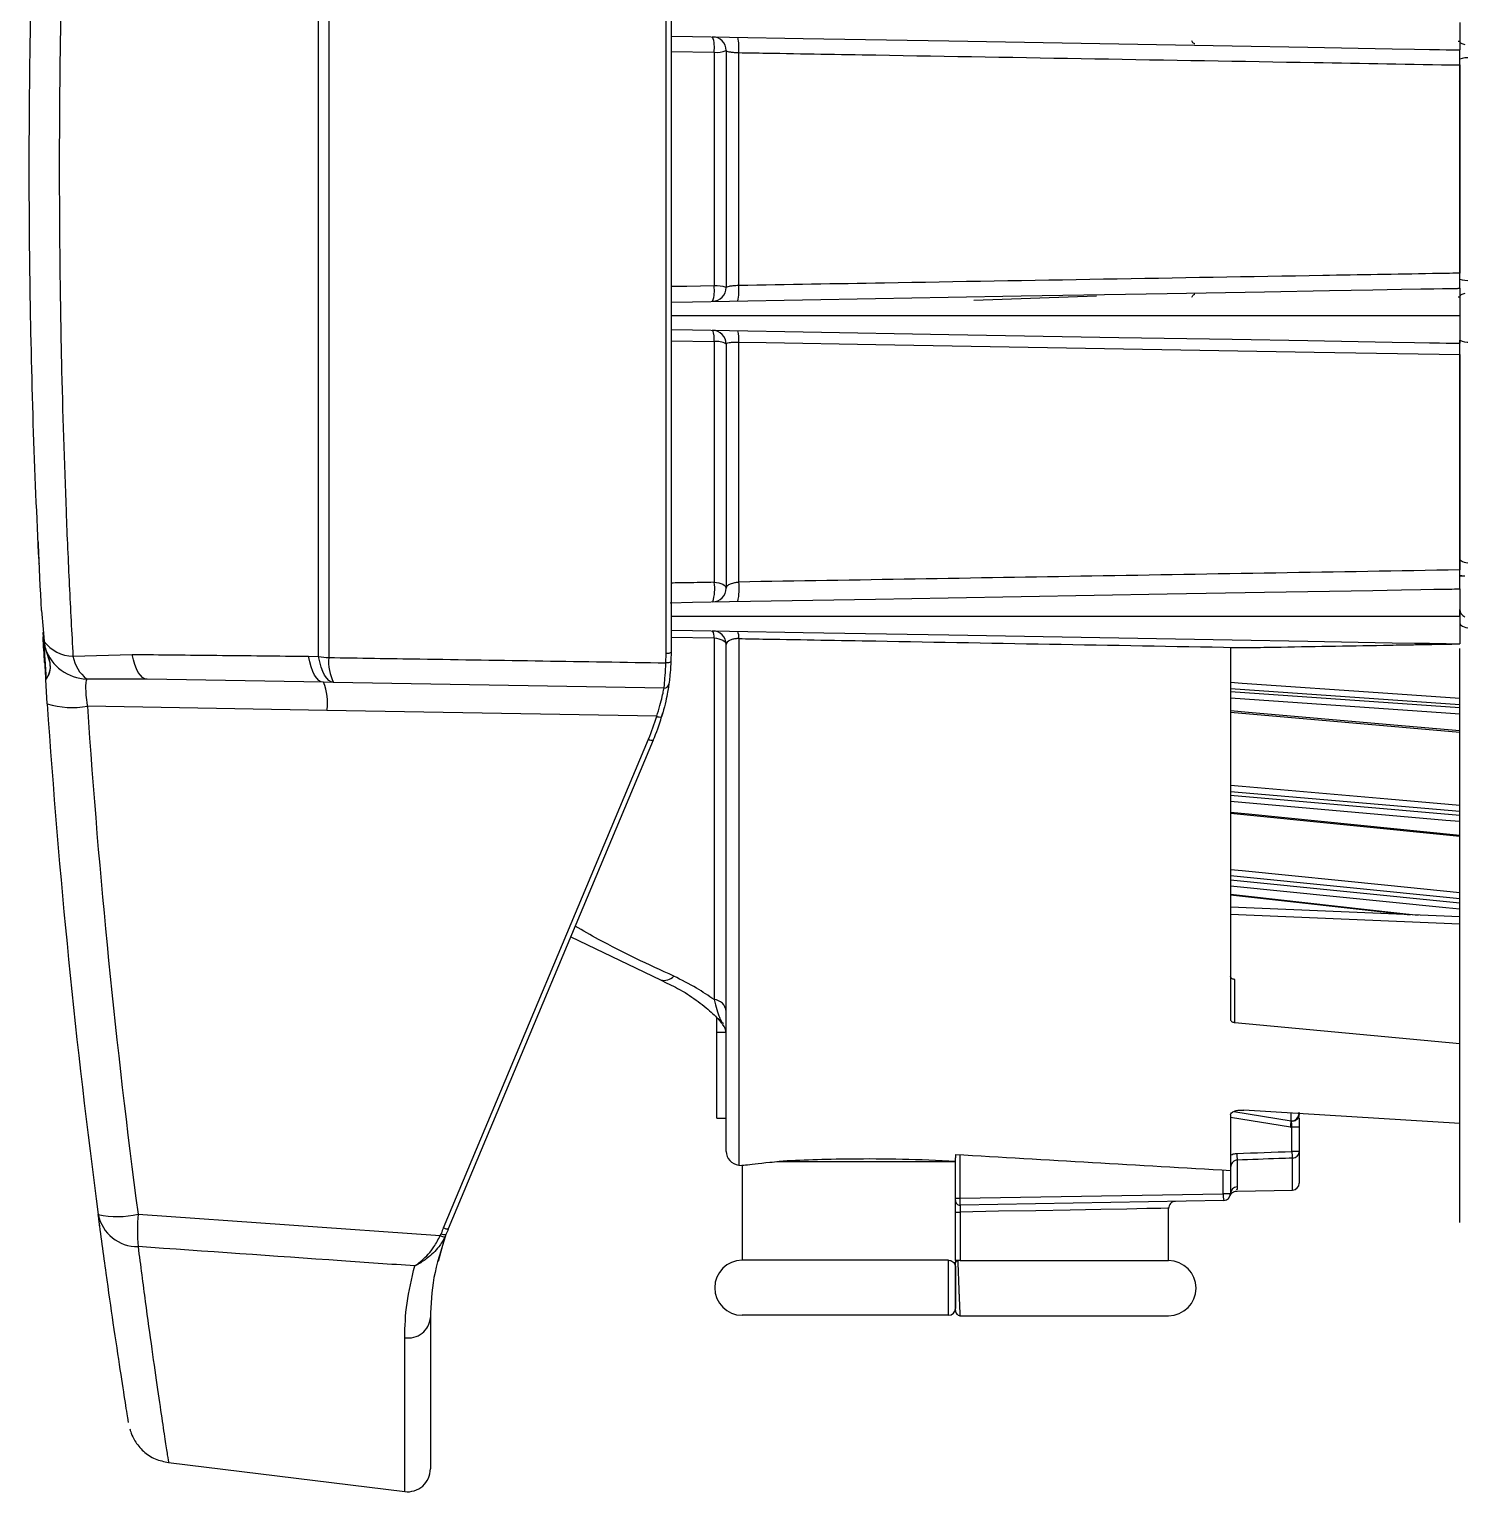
# Model space of a CAD drawing. Extents: x 7 to 113, y 1 to 87.
# Drawn here: x 6.95 to 10.07, y 33.933 to 37.123 of the extents above; entities that cross this region are included whole.
import ezdxf

# ---------------------------------------------------------------- set-up
doc = ezdxf.new("R2010")
doc.units = 0
doc.header["$MEASUREMENT"] = 0
doc.layers.add('OBJECT', color=7, linetype='CONTINUOUS')

msp = doc.modelspace()

# ---------------------------------------------------------------- linework, layer by layer
at = {"layer": 'OBJECT'}
for p, q in [((7.5813, 35.7553), (7.5813, 37.8821)), ((7.6036, 37.8846), (7.6036, 35.7528)), ((8.3389, 35.7614), (8.3389, 37.8761)), ((8.3501, 37.8717), (8.3501, 35.7657)), ((8.3501, 37.0747), (8.4438, 37.0731)), ((8.4438, 37.0731), (8.4438, 36.5634)), ((8.4701, 37.0767), (8.4701, 36.5598)), ((8.4975, 36.5642), (8.4975, 37.0722)), ((10.0701, 37.0968), (10.0664, 37.0968)), ((10.0701, 37.0453), (10.0701, 36.5911)), ((9.2775, 36.5412), (9.0101, 36.5319)), ((10.0664, 36.5396), (10.0701, 36.5396)), ((10.0701, 36.4879), (10.0701, 36.4801)), ((8.3501, 36.4436), (8.4438, 36.442)), ((8.4438, 36.442), (8.4438, 35.9169)), ((8.4701, 36.4367), (8.4701, 35.9042)), ((8.4975, 35.9175), (8.4975, 36.4409)), ((10.0701, 36.4135), (10.0701, 35.9439)), ((6.9715, 35.9578), (6.9715, 35.957)), ((10.0701, 35.9319), (10.0747, 35.9316)), ((10.0701, 35.9134), (10.0701, 35.9297)), ((10.0701, 35.8444), (10.0701, 35.8578)), ((6.9769, 35.8552), (6.9801, 35.8148)), ((6.9796, 35.8074), (6.9802, 35.7983)), ((6.9801, 35.8148), (6.9802, 35.8145)), ((6.9802, 35.8144), (6.9801, 35.8148)), ((6.9801, 35.8148), (6.9801, 35.8148)), ((6.9801, 35.7982), (6.9801, 35.7976)), ((6.9802, 35.8145), (6.9802, 35.8144)), ((6.9802, 35.8144), (6.9823, 35.7887)), ((6.9806, 35.8078), (6.9811, 35.7986)), ((6.9811, 35.7986), (6.9811, 35.798)), ((8.3501, 35.7972), (8.4438, 35.7955)), ((8.4438, 35.7955), (8.4438, 35.0066)), ((8.4975, 35.7942), (8.4975, 34.6458)), ((6.9823, 35.7887), (6.985, 35.7724)), ((8.3385, 35.7412), (8.3389, 35.7614)), ((8.3501, 35.7657), (8.3497, 35.7453)), ((8.4701, 34.6757), (8.4701, 35.7811)), ((9.5701, 35.7739), (9.6057, 35.7745)), ((9.5701, 35.7739), (9.5701, 34.963)), ((7.0455, 35.7558), (7.1746, 35.7596)), ((7.5593, 35.7555), (7.5813, 35.7553)), ((6.9858, 35.7052), (6.9859, 35.7048)), ((6.9893, 35.6519), (6.9859, 35.7049)), ((7.2074, 35.7057), (7.0754, 35.706)), ((7.5921, 35.699), (7.2074, 35.7057)), ((7.614, 35.6986), (7.5921, 35.699)), ((8.335, 35.686), (7.614, 35.6986)), ((10.0701, 35.6498), (9.5701, 35.6849)), ((9.5701, 35.6786), (10.0701, 35.6435)), ((7.5994, 35.6374), (7.0769, 35.6466)), ((8.3186, 35.6249), (7.5994, 35.6374)), ((9.5701, 35.634), (10.0701, 35.5902)), ((7.8536, 34.5092), (8.3007, 35.5749)), ((8.3112, 35.5723), (7.8641, 34.5065)), ((10.0701, 35.4169), (9.5701, 35.4602)), ((9.5701, 35.4527), (10.0701, 35.4093)), ((9.5701, 35.4135), (10.0701, 35.3629)), ((10.0701, 35.2265), (9.5701, 35.2767)), ((9.5701, 35.2682), (10.0701, 35.2179)), ((9.5701, 35.2355), (9.9619, 35.1916)), ((10.0701, 35.1871), (9.5701, 35.208)), ((9.5701, 35.193), (10.0701, 35.1721)), ((8.1312, 35.1433), (8.327, 35.0499)), ((9.5798, 34.9565), (9.5798, 35.0502)), ((8.4501, 34.9357), (8.4501, 34.9656)), ((8.4501, 34.9357), (8.4699, 34.9357)), ((8.4501, 34.7482), (8.4501, 34.9357)), ((8.4623, 34.9558), (8.4635, 34.9538)), ((9.5798, 34.9565), (10.0701, 34.9107)), ((10.0701, 34.7361), (10.0701, 34.9107)), ((8.4501, 34.7482), (8.4701, 34.7482)), ((9.5701, 34.7553), (9.5701, 34.6341)), ((9.701, 34.7287), (9.5701, 34.7496)), ((9.5771, 34.7625), (9.7026, 34.7425)), ((10.0701, 34.7361), (9.5992, 34.7657)), ((9.7026, 34.7425), (9.7026, 34.7592)), ((9.7201, 34.7563), (9.7201, 34.7557)), ((9.7201, 34.7284), (9.7041, 34.7284)), ((9.7041, 34.6754), (9.7041, 34.7284)), ((9.7201, 34.7284), (9.7201, 34.6754)), ((9.7201, 34.6754), (9.7041, 34.6754)), ((9.7201, 34.6754), (9.7201, 34.6063)), ((8.4975, 34.6458), (8.5051, 34.6451)), ((8.5051, 34.6451), (8.5051, 34.4382)), ((8.5857, 34.6538), (8.9701, 34.6538)), ((8.9701, 34.6691), (8.9701, 34.6618)), ((8.9701, 34.5734), (8.9701, 34.6618)), ((8.9795, 34.6685), (8.9795, 34.5734)), ((9.5849, 34.6567), (9.5849, 34.5983)), ((9.7054, 34.5913), (9.7054, 34.6609)), ((9.5541, 34.5834), (9.5541, 34.635)), ((9.5701, 34.6341), (9.5701, 34.5834)), ((8.9795, 34.5734), (9.5541, 34.5834)), ((9.5701, 34.5834), (9.5541, 34.5834)), ((9.5843, 34.5891), (9.7054, 34.5913)), ((8.9701, 34.5734), (8.9795, 34.5734)), ((8.9701, 34.5684), (8.9701, 34.5734)), ((8.9701, 34.4375), (8.9701, 34.5684)), ((9.5554, 34.5684), (8.9803, 34.5584)), ((9.4351, 34.4373), (9.4351, 34.5516)), ((7.1042, 34.5097), (7.1008, 34.5351)), ((7.1874, 34.5388), (7.8466, 34.4921)), ((8.9701, 34.5434), (8.9803, 34.5434)), ((8.9803, 34.5434), (8.9803, 34.4373)), ((7.8428, 34.4362), (7.8574, 34.4898)), ((7.8466, 34.4921), (7.8485, 34.4964)), ((7.859, 34.494), (7.8569, 34.489)), ((8.9551, 34.4382), (8.5051, 34.4382)), ((8.9751, 34.4373), (8.9701, 34.4373)), ((8.9701, 34.4373), (8.9701, 34.4323)), ((8.9751, 34.4373), (8.9752, 34.4352)), ((8.9803, 34.4373), (8.9752, 34.4373)), ((8.9803, 34.4373), (9.4351, 34.4373)), ((7.8251, 34.3131), (7.8251, 33.9832)), ((8.9551, 34.3182), (8.5051, 34.3182)), ((8.98, 34.3182), (8.9801, 34.3186)), ((8.98, 34.3173), (9.4351, 34.3173)), ((7.769, 33.9336), (7.769, 34.2692)), ((7.2537, 33.9969), (7.769, 33.9336))]:
    msp.add_line(p, q, dxfattribs=at)
at = {"layer": 'OBJECT', "flags": 128}
for points in [[(8.3501, 37.1082), (8.3969, 37.1074), (8.4771, 37.106), (8.638, 37.1032), (8.9557, 37.0977), (9.3264, 37.0912), (9.5738, 37.0869), (9.7388, 37.084), (9.8489, 37.0821), (9.9224, 37.0808), (9.9715, 37.0799), (10.0043, 37.0794), (10.0261, 37.079), (10.0407, 37.0787), (10.0505, 37.0786), (10.057, 37.0785), (10.0613, 37.0784), (10.0642, 37.0783), (10.0662, 37.0783), (10.0675, 37.0783), (10.0684, 37.0783), (10.0689, 37.0782), (10.0693, 37.0782), (10.0696, 37.0782), (10.0698, 37.0782), (10.0699, 37.0782), (10.07, 37.0782), (10.07, 37.0782), (10.0701, 37.0782), (10.0701, 37.0782), (10.0701, 37.0782), (10.0701, 37.0782), (10.0701, 37.0782), (10.0701, 37.0782)], [(10.0701, 37.0963), (10.0703, 37.0954), (10.0709, 37.0944), (10.0718, 37.0935), (10.073, 37.0927), (10.0746, 37.0918), (10.0765, 37.0911), (10.0787, 37.0904), (10.0811, 37.0898)], [(8.4438, 36.5634), (8.3843, 36.5624), (8.3501, 36.5618)], [(8.3501, 36.5282), (8.3967, 36.529), (8.4773, 36.5304), (8.7955, 36.536), (8.9546, 36.5388), (9.1137, 36.5415), (9.4319, 36.5471), (9.6442, 36.5508), (9.7858, 36.5533), (9.8803, 36.5549), (9.9434, 36.556), (9.9855, 36.5567), (10.0136, 36.5572), (10.0323, 36.5576), (10.0449, 36.5578), (10.0532, 36.5579), (10.0588, 36.558), (10.0626, 36.5581), (10.0651, 36.5581), (10.0667, 36.5582), (10.0679, 36.5582), (10.0686, 36.5582), (10.0691, 36.5582), (10.0694, 36.5582), (10.0697, 36.5582), (10.0698, 36.5582), (10.0699, 36.5582), (10.07, 36.5582), (10.07, 36.5582), (10.0701, 36.5582), (10.0701, 36.5582), (10.0701, 36.5582), (10.0701, 36.5582), (10.0701, 36.5582), (10.0701, 36.5582)], [(10.0811, 36.5466), (10.0787, 36.546), (10.0765, 36.5453), (10.0746, 36.5446), (10.073, 36.5438), (10.0718, 36.5429), (10.0709, 36.542), (10.0703, 36.5411), (10.0701, 36.5401)], [(8.3501, 36.4682), (8.3969, 36.4674), (8.4771, 36.466), (8.638, 36.4632), (8.9557, 36.4577), (9.3264, 36.4512), (9.5738, 36.4469), (9.7388, 36.444), (9.8489, 36.4421), (9.9224, 36.4408), (9.9715, 36.4399), (10.0043, 36.4394), (10.0261, 36.439), (10.0407, 36.4387), (10.0505, 36.4386), (10.057, 36.4385), (10.0613, 36.4384), (10.0642, 36.4383), (10.0662, 36.4383), (10.0675, 36.4383), (10.0684, 36.4383), (10.0689, 36.4382), (10.0693, 36.4382), (10.0696, 36.4382), (10.0698, 36.4382), (10.0699, 36.4382), (10.07, 36.4382), (10.07, 36.4382), (10.0701, 36.4382), (10.0701, 36.4382), (10.0701, 36.4382), (10.0701, 36.4382), (10.0701, 36.4382), (10.0701, 36.4382)], [(8.4975, 36.4409), (8.5573, 36.4399), (8.7964, 36.4357), (9.7527, 36.419), (10.0701, 36.4135)], [(10.0701, 35.9685), (10.0705, 35.9668), (10.0717, 35.9652), (10.0737, 35.9637), (10.0764, 35.9624), (10.0797, 35.9612), (10.0835, 35.9603), (10.0877, 35.9597), (10.0921, 35.9593)], [(8.3478, 35.8725), (8.3967, 35.8734), (8.4773, 35.8748), (8.7955, 35.8804), (8.9546, 35.8831), (9.1137, 35.8859), (9.4319, 35.8915), (9.6442, 35.8952), (9.7858, 35.8976), (9.8803, 35.8993), (9.9434, 35.9004), (9.9855, 35.9011), (10.0136, 35.9016), (10.0323, 35.9019), (10.0449, 35.9022), (10.0532, 35.9023), (10.0588, 35.9024), (10.0626, 35.9025), (10.0651, 35.9025), (10.0667, 35.9025), (10.0679, 35.9026), (10.0686, 35.9026), (10.0691, 35.9026), (10.0694, 35.9026), (10.0697, 35.9026), (10.0698, 35.9026), (10.0699, 35.9026), (10.07, 35.9026), (10.07, 35.9026), (10.0701, 35.9026), (10.0701, 35.9026), (10.0701, 35.9026), (10.0701, 35.9026), (10.0701, 35.9026), (10.0701, 35.9026)], [(8.4438, 35.9169), (8.4491, 35.9164), (8.4541, 35.9155), (8.4586, 35.9142), (8.4626, 35.9126), (8.4658, 35.9108), (8.4682, 35.9087), (8.4696, 35.9065), (8.4701, 35.9042)], [(10.0701, 35.8282), (10.0705, 35.8262), (10.0717, 35.8243), (10.0737, 35.8226), (10.0764, 35.821), (10.0797, 35.8197), (10.0835, 35.8186), (10.0877, 35.8179), (10.0921, 35.8175)], [(8.3501, 35.8126), (8.3969, 35.8118), (8.4771, 35.8104), (8.638, 35.8076), (8.9557, 35.8021), (9.3264, 35.7956), (9.5738, 35.7913), (9.7388, 35.7884), (9.8489, 35.7865), (9.9224, 35.7852), (9.9715, 35.7843), (10.0043, 35.7838), (10.0261, 35.7834), (10.0407, 35.7831), (10.0505, 35.7829), (10.057, 35.7828), (10.0613, 35.7828), (10.0642, 35.7827), (10.0662, 35.7827), (10.0675, 35.7827), (10.0684, 35.7826), (10.0689, 35.7826), (10.0693, 35.7826), (10.0696, 35.7826), (10.0698, 35.7826), (10.0699, 35.7826), (10.07, 35.7826), (10.07, 35.7826), (10.0701, 35.7826), (10.0701, 35.7826), (10.0701, 35.7826), (10.0701, 35.7826), (10.0701, 35.7826), (10.0701, 35.7826)], [(8.4438, 35.7955), (8.4491, 35.7949), (8.4541, 35.7939), (8.4586, 35.7925), (8.4626, 35.7907), (8.4658, 35.7886), (8.4682, 35.7862), (8.4696, 35.7837), (8.4701, 35.7811)], [(8.3501, 35.7657), (8.3499, 35.7648), (8.3492, 35.7639), (8.3482, 35.7631), (8.3467, 35.7624), (8.345, 35.7619), (8.3431, 35.7615), (8.341, 35.7613), (8.3389, 35.7614)], [(7.2074, 35.7057), (7.2022, 35.7067), (7.1972, 35.7095), (7.1924, 35.7141), (7.1879, 35.7204), (7.1838, 35.7282), (7.1802, 35.7375), (7.1771, 35.748), (7.1746, 35.7596)], [(7.5921, 35.699), (7.5869, 35.7), (7.5818, 35.703), (7.577, 35.7078), (7.5725, 35.7144), (7.5684, 35.7227), (7.5648, 35.7324), (7.5618, 35.7434), (7.5593, 35.7555)], [(7.614, 35.6986), (7.6088, 35.6996), (7.6038, 35.7026), (7.5989, 35.7075), (7.5944, 35.7141), (7.5903, 35.7224), (7.5867, 35.7321), (7.5837, 35.7432), (7.5813, 35.7553)], [(8.3497, 35.7453), (8.3494, 35.7443), (8.3488, 35.7435), (8.3477, 35.7427), (8.3463, 35.742), (8.3446, 35.7416), (8.3426, 35.7413), (8.3406, 35.7411), (8.3385, 35.7412)], [(9.5701, 35.699), (9.5954, 35.6972), (9.913, 35.6749), (10.0701, 35.6639)], [(10.0701, 35.6294), (10.04, 35.6315), (9.5701, 35.6645)], [(9.5701, 35.6374), (9.6091, 35.634), (9.9267, 35.6062), (10.0701, 35.5937)], [(9.5701, 35.4743), (9.5954, 35.4721), (9.913, 35.4446), (10.0701, 35.431)], [(10.0701, 35.3951), (10.04, 35.3977), (9.5701, 35.4385)], [(9.5701, 35.4158), (9.6091, 35.4118), (9.9267, 35.3797), (10.0701, 35.3651)], [(9.5701, 35.2905), (9.5954, 35.288), (9.913, 35.2561), (10.0701, 35.2403)], [(10.0701, 35.2041), (10.04, 35.2071), (9.5701, 35.2544)], [(9.5701, 35.2367), (9.6091, 35.2324), (9.9267, 35.1968), (9.9797, 35.1909)], [(9.4351, 34.5516), (9.4332, 34.5515), (9.4179, 34.5512), (9.3877, 34.5507), (9.3437, 34.5499), (9.2874, 34.5489), (9.2205, 34.5477), (9.1454, 34.5463), (9.0644, 34.5449), (8.9803, 34.5434)]]:
    msp.add_lwpolyline(points, dxfattribs=at)
at = {"layer": 'OBJECT'}
for centre, radius, start, end in [((8.4401, 37.0767), 0.03, 0, 89), ((8.3717, 37.0833), 0.0728, 351.9321, 18.724), ((8.3993, 37.0829), 0.0988, 353.7983, 13.3467), ((8.4497, 37.128), 0.0552, 263.8364, 291.7091), ((10.0871, 37.0086), 0.0524, 84.5631, 108.899), ((8.3717, 36.5532), 0.0728, 341.2755, 8.0684), ((8.4401, 36.5598), 0.03, 271, 0), ((8.4497, 36.5085), 0.0552, 68.2909, 96.1636), ((8.3993, 36.5535), 0.0988, 346.6533, 6.2017), ((10.0871, 36.6279), 0.0524, 251.101, 275.4369), ((8.4401, 36.4367), 0.03, 0, 89), ((8.3936, 36.4482), 0.0506, 352.992, 21.4727), ((8.428, 36.4475), 0.0698, 354.5486, 15.0879), ((8.4495, 36.4025), 0.0399, 58.9074, 98.3047), ((10.0872, 36.4763), 0.0358, 241.4063, 277.7849), ((10.0793, 35.8852), 0.0454, 87.7552, 101.6915), ((8.3598, 35.9016), 0.0854, 341.2812, 10.3294), ((8.4401, 35.9042), 0.03, 271, 0), ((8.3841, 35.9019), 0.1145, 346.4969, 7.8551), ((10.089, 35.8588), 0.0189, 182.9339, 245.3066), ((6.9804, 35.8067), 0.00106, 80.6446, 140.8065), ((6.9809, 35.7977), 0.000986, 80.1438, 147.3055), ((6.981, 35.7971), 0.000966, 80.4742, 148.1863), ((8.4401, 35.7811), 0.03, 0, 89), ((8.4179, 35.7984), 0.026, 353.6362, 29.1248), ((8.4612, 35.7975), 0.0365, 354.7931, 20.183), ((7.0463, 35.8347), 0.0789, 215.6837, 269.3631), ((7.0787, 35.8051), 0.0992, 199.274, 268.1433), ((7.1263, 35.7705), 0.0822, 190.3245, 231.7463), ((7.6148, 35.9548), 0.2023, 260.4539, 266.8231), ((7.6958, 35.7424), 0.0928, 173.5804, 208.2127), ((7.4718, 35.6535), 0.1287, 352.8454, 20.7052), ((8.3351, 35.696), 0.01, 269, 351.8176), ((7.0446, 35.8361), 0.1923, 253.2933, 279.6742), ((24.3271, 36.8187), 17.377, 183.85006, 187.54267), ((24.3149, 36.8066), 17.277, 183.85006, 187.54267), ((7.8489, 35.7645), 0.49, 337.24, 343.4428), ((7.8501, 35.7657), 0.5, 337.24, 343.4428), ((8.3268, 35.6427), 0.0197, 245.2247, 277.5093), ((7.8501, 35.7657), 0.5, 343.4428, 344.4858), ((8.3103, 35.5907), 0.0185, 238.7485, 272.6705), ((8.3351, 35.0768), 0.0282, 253.4341, 317.5493), ((8.4427, 34.9791), 0.0275, 4.0146, 87.7104), ((8.4401, 34.9323), 0.03, 0.0334, 43.1647), ((9.5849, 34.749), 0.1179, 350.1017, 356.702), ((9.7055, 34.7565), 0.0146, 258.3805, 356.6691), ((8.5001, 34.6757), 0.03, 180, 265), ((9.7975, 34.6762), 0.0934, 180.4685, 189.4196), ((9.7054, 34.6757), 0.0148, 270.0622, 359.0831), ((9.6762, 34.6719), 0.0926, 180.421, 189.4568), ((9.6116, 34.5806), 0.0576, 177.2728, 192.2972), ((9.5551, 34.5834), 0.015, 271, 0), ((9.5851, 34.5834), 0.015, 90.8748, 179.8842), ((9.7051, 34.6063), 0.015, 271, 0), ((8.9801, 34.5684), 0.01, 180, 271), ((9.4501, 34.5516), 0.015, 91, 181.2172), ((7.1416, 34.7378), 0.2043, 258.3897, 282.9687), ((7.1865, 34.5558), 0.0879, 191.866, 270.6215), ((7.689, 34.5034), 0.5028, 175.961, 184.039), ((7.8572, 34.5091), 0.02, 238.1497, 269.1113), ((8.3239, 34.3119), 0.51, 157.24, 158.7898), ((7.8577, 34.5127), 0.0187, 240.3544, 273.9089), ((7.8632, 34.525), 0.0185, 238.7548, 272.6702), ((8.3251, 34.3131), 0.5, 157.24, 158.7898), ((8.5051, 34.3782), 0.06, 90, 270), ((9.4351, 34.3773), 0.06, 270, 90), ((8.9551, 34.3332), 0.015, 270, 0), ((7.7771, 34.3167), 0.0481, 260.3356, 355.7019), ((7.7751, 33.9832), 0.05, 263, 0)]:
    msp.add_arc(centre, radius, start, end, dxfattribs=at)
for centre, major_axis, ratio, start_param, end_param in [((9.7051, 34.7605), (0.002, 0.0181), 0.822743, 3.101906, 4.843744), ((9.7051, 34.7279), (-0.0024, 0.0156), 0.059382, 0.342718, 0.397933), ((9.7061, 34.7605), (0.0053, 0.0318), 0.929595, 3.148761, 3.253481), ((-8.3214, 36.7782), (37.4371, 0), 0.064085, 5.211071, 5.21474), ((26.2814, 36.8182), (30.3646, 0), 0.08615, 4.105744, 4.129601), ((8.9801, 34.5734), (-0.0002, 0.015), 0.044174, 1.569897, 3.14185)]:
    msp.add_ellipse(centre, major_axis=major_axis, ratio=ratio, start_param=start_param, end_param=end_param, dxfattribs=at)
for points, knots in [([(7.0455, 37.8816), (7.0424, 37.8235), (7.0361, 37.7072), (7.0283, 37.5209), (7.0221, 37.327), (7.0179, 37.1341), (7.0157, 36.9467), (7.0154, 36.7647), (7.0168, 36.5812), (7.0209, 36.3471), (7.0279, 36.1219), (7.0372, 35.9096), (7.0427, 35.8071), (7.0455, 35.7558)], [0, 0, 0, 0, 0.088765, 0.177531, 0.269416, 0.361302, 0.442441, 0.523579, 0.607061, 0.690543, 0.843256, 0.921628, 1, 1, 1, 1]), ([(6.9769, 35.8552), (6.972, 35.9512), (6.9621, 36.1455), (6.9543, 36.4112), (6.9508, 36.6336), (6.9498, 36.8096), (6.9506, 36.9873), (6.954, 37.2126), (6.9617, 37.4841), (6.9718, 37.682), (6.9769, 37.7822)], [0, 0, 0, 0, 0.158308, 0.320393, 0.4075, 0.494607, 0.584228, 0.67385, 0.834938, 1, 1, 1, 1]), ([(10.0701, 37.1382), (10.0701, 37.132), (10.0701, 37.119), (10.0701, 37.1013), (10.0701, 37.0873), (10.0701, 37.0794), (10.0701, 37.0786), (10.0701, 37.0782)], [0, 0, 0, 0, 0.19834, 0.412973, 0.627088, 0.843128, 1, 1, 1, 1]), ([(8.4701, 37.0767), (8.4702, 37.0765), (8.4704, 37.0759), (8.4729, 37.0749), (8.479, 37.0737), (8.4875, 37.0728), (8.4942, 37.0724), (8.4975, 37.0722)], [0, 0, 0, 0, 0.09404, 0.324108, 0.551556, 0.776443, 1, 1, 1, 1]), ([(8.4975, 37.0722), (8.5174, 37.0719), (8.617, 37.0702), (9.0353, 37.063), (9.5395, 37.0544), (9.9642, 37.0471), (10.0701, 37.0453)], [0, 0, 0, 0, 0.0379946, 0.1899723, 0.7978833, 1, 1, 1, 1]), ([(9.4923, 37.0912), (9.4921, 37.0913), (9.4911, 37.0916), (9.4891, 37.0928), (9.487, 37.095), (9.4861, 37.0969), (9.4856, 37.0978)], [0, 0, 0, 0, 0.0449787, 0.3140128, 0.6583584, 1, 1, 1, 1]), ([(10.0701, 37.0582), (10.0701, 37.0647), (10.0701, 37.0717), (10.0701, 37.0784), (10.0701, 37.0789)], [0, 0, 0, 0, 0.92861, 1, 1, 1, 1]), ([(10.0701, 37.0453), (10.0701, 37.0487), (10.0701, 37.0555), (10.0701, 37.0649), (10.0701, 37.0723), (10.0701, 37.0773), (10.0701, 37.0779), (10.0701, 37.0782)], [0, 0, 0, 0, 0.201236, 0.402475, 0.603773, 0.805627, 1, 1, 1, 1]), ([(10.0701, 36.5911), (10.0502, 36.5908), (9.9506, 36.5891), (9.5324, 36.5819), (9.0281, 36.5733), (8.6035, 36.566), (8.4975, 36.5642)], [0, 0, 0, 0, 0.037994, 0.189972, 0.797883, 1, 1, 1, 1]), ([(10.0701, 36.5582), (10.0701, 36.5586), (10.0701, 36.5592), (10.0701, 36.5644), (10.0701, 36.5721), (10.0701, 36.5814), (10.0701, 36.588), (10.0701, 36.5911)], [0, 0, 0, 0, 0.203183, 0.406387, 0.609063, 0.81092, 1, 1, 1, 1]), ([(8.4975, 36.5642), (8.4963, 36.5642), (8.4917, 36.5639), (8.484, 36.5633), (8.4763, 36.5623), (8.4711, 36.561), (8.4705, 36.5602), (8.4701, 36.5598)], [0, 0, 0, 0, 0.08357, 0.309288, 0.537977, 0.768632, 1, 1, 1, 1]), ([(10.0701, 36.558), (10.0701, 36.5583), (10.0701, 36.5649), (10.0701, 36.5717), (10.0701, 36.5783)], [0, 0, 0, 0, 0.044383, 1, 1, 1, 1]), ([(10.0701, 36.5582), (10.0701, 36.5577), (10.0701, 36.5565), (10.0701, 36.5469), (10.0701, 36.532), (10.0701, 36.5148), (10.0701, 36.5031), (10.0701, 36.4982)], [0, 0, 0, 0, 0.198339, 0.412971, 0.627086, 0.843128, 1, 1, 1, 1]), ([(9.4856, 36.5386), (9.4861, 36.5396), (9.487, 36.5414), (9.4891, 36.5436), (9.4911, 36.5448), (9.4921, 36.5452), (9.4923, 36.5452)], [0, 0, 0, 0, 0.3416416, 0.6859872, 0.9550213, 1, 1, 1, 1]), ([(10.0701, 36.4982), (9.6602, 36.4982), (9.2093, 36.4982), (8.7173, 36.4982), (8.5944, 36.4982), (8.4718, 36.4982), (8.3905, 36.4982), (8.3501, 36.4982)], [0, 0, 0, 0, 0.71491, 0.786401, 0.857892, 0.929384, 1, 1, 1, 1]), ([(10.0701, 36.4982), (10.0701, 36.492), (10.0701, 36.479), (10.0701, 36.4613), (10.0701, 36.4473), (10.0701, 36.4394), (10.0701, 36.4386), (10.0701, 36.4382)], [0, 0, 0, 0, 0.19834, 0.412971, 0.627088, 0.843128, 1, 1, 1, 1]), ([(8.4701, 36.4367), (8.4702, 36.4369), (8.4704, 36.4378), (8.4731, 36.4391), (8.4792, 36.4402), (8.4876, 36.4409), (8.4942, 36.4409), (8.4975, 36.4409)], [0, 0, 0, 0, 0.104476, 0.335958, 0.561001, 0.781442, 1, 1, 1, 1]), ([(10.0701, 35.9685), (10.0701, 36.0461), (10.0701, 36.2014), (10.0701, 36.3638), (10.0701, 36.4449)], [0, 0, 0, 0, 0.5, 1, 1, 1, 1]), ([(10.0701, 36.4135), (10.0701, 36.4168), (10.0701, 36.4233), (10.0701, 36.4312), (10.0701, 36.4366), (10.0701, 36.4382), (10.0701, 36.4382), (10.0701, 36.4382)], [0, 0, 0, 0, 0.240896, 0.481778, 0.723048, 0.965178, 1, 1, 1, 1]), ([(6.9691, 36.0067), (6.9691, 36.0063), (6.9692, 36.0054), (6.9697, 35.9938), (6.9705, 35.9777), (6.9712, 35.964), (6.9713, 35.9616)], [0, 0, 0, 0, 0.190992, 0.554869, 0.919742, 1, 1, 1, 1]), ([(10.0701, 35.9297), (10.0701, 35.9367), (10.0701, 35.9499), (10.0701, 35.9625), (10.0701, 35.9685)], [0, 0, 0, 0, 0.526875, 1, 1, 1, 1]), ([(10.0701, 35.9439), (9.8025, 35.9394), (9.2783, 35.9306), (8.7541, 35.9218), (8.4975, 35.9175)], [0, 0, 0, 0, 0.510403, 1, 1, 1, 1]), ([(10.0701, 35.9026), (10.0701, 35.9029), (10.0701, 35.9036), (10.0701, 35.9088), (10.0701, 35.9165), (10.0701, 35.926), (10.0701, 35.9356), (10.0701, 35.9413), (10.0701, 35.9439)], [0, 0, 0, 0, 0.173467, 0.346959, 0.519882, 0.69192, 0.863321, 1, 1, 1, 1]), ([(8.4438, 35.9169), (8.424, 35.9165), (8.3928, 35.916), (8.3615, 35.9155), (8.3501, 35.9153)], [0, 0, 0, 0, 0.634031, 1, 1, 1, 1]), ([(8.4701, 35.9042), (8.4705, 35.9057), (8.4712, 35.9088), (8.4771, 35.9129), (8.4853, 35.9158), (8.4925, 35.917), (8.4962, 35.9174), (8.4972, 35.9175), (8.4975, 35.9175)], [0, 0, 0, 0, 0.279063, 0.547774, 0.784504, 0.941811, 0.984374, 1, 1, 1, 1]), ([(10.0701, 35.9026), (10.0701, 35.902), (10.0701, 35.9009), (10.0701, 35.8912), (10.0701, 35.8764), (10.0701, 35.8592), (10.0701, 35.8475), (10.0701, 35.8426)], [0, 0, 0, 0, 0.19834, 0.412974, 0.627091, 0.843128, 1, 1, 1, 1]), ([(10.0701, 35.8426), (9.6602, 35.8426), (9.2093, 35.8426), (8.7173, 35.8426), (8.5944, 35.8426), (8.4718, 35.8426), (8.3905, 35.8426), (8.3501, 35.8426)], [0, 0, 0, 0, 0.71491, 0.786401, 0.857892, 0.929384, 1, 1, 1, 1]), ([(10.0701, 35.8426), (10.0701, 35.8364), (10.0701, 35.8234), (10.0701, 35.8057), (10.0701, 35.7917), (10.0701, 35.7838), (10.0701, 35.783), (10.0701, 35.7826)], [0, 0, 0, 0, 0.198339, 0.412975, 0.62709, 0.843128, 1, 1, 1, 1]), ([(6.9835, 35.742), (6.983, 35.7506), (6.982, 35.7664), (6.9807, 35.7879), (6.9801, 35.7976)], [0, 0, 0, 0, 0.548287, 1, 1, 1, 1]), ([(6.9811, 35.798), (6.982, 35.7831), (6.9838, 35.7532), (6.9858, 35.722), (6.9868, 35.7071), (6.9868, 35.7066), (6.9868, 35.7064)], [0, 0, 0, 0, 0.287262, 0.574539, 0.861449, 1, 1, 1, 1]), ([(8.4975, 35.7942), (8.4948, 35.7941), (8.4917, 35.794), (8.486, 35.7931), (8.4801, 35.7916), (8.4741, 35.7885), (8.4707, 35.7848), (8.4703, 35.7822), (8.4701, 35.7811)], [0, 0, 0, 0, 0.146052, 0.170602, 0.352523, 0.560067, 0.807091, 1, 1, 1, 1]), ([(8.4975, 35.7942), (8.5174, 35.7938), (8.617, 35.7921), (8.9864, 35.7855), (9.3359, 35.7793), (9.6057, 35.7745)], [0, 0, 0, 0, 0.053919, 0.269596, 1, 1, 1, 1]), ([(6.985, 35.7724), (6.9896, 35.7594), (6.9978, 35.7365), (6.9933, 35.714), (6.9862, 35.7062), (6.9859, 35.7051), (6.9859, 35.7049)], [0, 0, 0, 0, 0.353798, 0.623722, 0.94006, 1, 1, 1, 1]), ([(6.9868, 35.706), (6.9889, 35.7084), (6.9927, 35.7128), (6.9989, 35.7362), (6.9906, 35.7576), (6.9868, 35.7704), (6.986, 35.7732)], [0, 0, 0, 0, 0.352537, 0.661543, 0.924398, 1, 1, 1, 1]), ([(9.6057, 35.7745), (9.6256, 35.7748), (9.725, 35.7766), (9.843, 35.7786), (9.9534, 35.7806), (9.9928, 35.7813), (10.0191, 35.7817), (10.0366, 35.782), (10.0482, 35.7822), (10.0559, 35.7824), (10.061, 35.7824), (10.0644, 35.7825), (10.0666, 35.7825), (10.0682, 35.7826), (10.0692, 35.7826), (10.0698, 35.7826), (10.0701, 35.7826), (10.0701, 35.7826), (10.0701, 35.7826)], [0, 0, 0, 0, 0.1274332, 0.6371911, 0.7574806, 0.8378339, 0.8915112, 0.9273783, 0.9513571, 0.9674037, 0.9781617, 0.9853945, 0.9902789, 0.9936045, 0.9968654, 0.998214, 0.9993233, 1, 1, 1, 1]), ([(10.0701, 34.5203), (10.0701, 34.5222), (10.0701, 34.5258), (10.0701, 34.5556), (10.0701, 34.6124), (10.0701, 34.7118), (10.0701, 34.8679), (10.0701, 35.0642), (10.0701, 35.2948), (10.0701, 35.5316), (10.0701, 35.6993), (10.0701, 35.7723)], [0, 0, 0, 0, 0.082501, 0.166286, 0.251283, 0.381359, 0.512787, 0.644214, 0.77429, 0.901746, 1, 1, 1, 1]), ([(6.9835, 35.742), (6.9838, 35.7374), (6.9843, 35.73), (6.9845, 35.7262), (6.9846, 35.7248)], [0, 0, 0, 0, 0.63182, 1, 1, 1, 1]), ([(7.1746, 35.7596), (7.2362, 35.759), (7.3643, 35.7577), (7.4926, 35.7563), (7.5593, 35.7555)], [0, 0, 0, 0, 0.480479, 1, 1, 1, 1]), ([(7.6036, 35.7528), (7.6697, 35.7518), (7.9147, 35.7479), (8.1596, 35.7441), (8.3385, 35.7412)], [0, 0, 0, 0, 0.269854, 1, 1, 1, 1]), ([(8.335, 35.686), (8.335, 35.6871), (8.335, 35.6894), (8.3366, 35.7068), (8.338, 35.7261), (8.3384, 35.7387), (8.3385, 35.7412)], [0, 0, 0, 0, 0.30705, 0.614017, 0.922363, 1, 1, 1, 1]), ([(8.3497, 35.7453), (8.3492, 35.7365), (8.3482, 35.719), (8.346, 35.7016), (8.3451, 35.695), (8.345, 35.6946), (8.345, 35.6946)], [0, 0, 0, 0, 0.304823, 0.60953, 0.915797, 1, 1, 1, 1]), ([(6.9846, 35.7248), (6.9849, 35.7196), (6.9857, 35.7074), (6.9858, 35.7057), (6.9859, 35.7048)], [0, 0, 0, 0, 0.421198, 1, 1, 1, 1]), ([(7.0754, 35.706), (7.0752, 35.7054), (7.074, 35.7027), (7.0727, 35.6938), (7.0731, 35.6763), (7.0749, 35.6594), (7.0765, 35.6494), (7.0769, 35.6466)], [0, 0, 0, 0, 0.080939, 0.365192, 0.637404, 0.898728, 1, 1, 1, 1]), ([(8.3186, 35.6249), (8.3211, 35.6328), (8.3262, 35.6486), (8.331, 35.6684), (8.3338, 35.6818), (8.3348, 35.6858), (8.3349, 35.686), (8.335, 35.686)], [0, 0, 0, 0, 0.245135, 0.490497, 0.730317, 0.965344, 1, 1, 1, 1]), ([(8.345, 35.6946), (8.3449, 35.6937), (8.3447, 35.6919), (8.3425, 35.6781), (8.3385, 35.6579), (8.3337, 35.6382), (8.3303, 35.6262), (8.3294, 35.6232)], [0, 0, 0, 0, 0.2261775, 0.4522036, 0.6822233, 0.9196507, 1, 1, 1, 1]), ([(8.3559, 35.0578), (8.3005, 35.0832), (8.2276, 35.1167), (8.1579, 35.1572), (8.1411, 35.1669)], [0, 0, 0, 0, 0.759996, 1, 1, 1, 1]), ([(8.3266, 35.0496), (8.3395, 35.0436), (8.3688, 35.0299), (8.4065, 35.0052), (8.4376, 34.9802), (8.4553, 34.962), (8.4598, 34.9556), (8.4607, 34.9544)], [0, 0, 0, 0, 0.196074, 0.4467856, 0.709766, 0.9415962, 1, 1, 1, 1]), ([(8.4438, 35.0066), (8.4314, 35.0151), (8.4049, 35.0333), (8.3729, 35.0493), (8.3559, 35.0578)], [0, 0, 0, 0, 0.468954, 1, 1, 1, 1]), ([(9.5798, 35.0502), (9.5787, 35.0504), (9.5764, 35.0508), (9.5735, 35.0522), (9.5713, 35.054), (9.5702, 35.0557), (9.5702, 35.0567), (9.5701, 35.057)], [0, 0, 0, 0, 0.220991, 0.441928, 0.663721, 0.885199, 1, 1, 1, 1]), ([(8.4438, 35.0066), (8.4479, 34.9916), (8.4555, 34.964), (8.4602, 34.9584), (8.4623, 34.9558)], [0, 0, 0, 0, 0.543005, 1, 1, 1, 1]), ([(9.5701, 34.963), (9.5702, 34.9623), (9.5705, 34.961), (9.5722, 34.9592), (9.5748, 34.9577), (9.5775, 34.9568), (9.5792, 34.9566), (9.5798, 34.9565)], [0, 0, 0, 0, 0.219652, 0.439267, 0.659731, 0.880537, 1, 1, 1, 1]), ([(9.5701, 34.7553), (9.5702, 34.756), (9.5705, 34.7582), (9.5737, 34.7614), (9.5802, 34.7643), (9.5891, 34.7659), (9.5958, 34.7658), (9.5992, 34.7657)], [0, 0, 0, 0, 0.119378, 0.340231, 0.560695, 0.780325, 1, 1, 1, 1]), ([(9.7026, 34.7425), (9.7031, 34.7424), (9.704, 34.7423), (9.7066, 34.7423), (9.7103, 34.7431), (9.7146, 34.7457), (9.718, 34.7497), (9.7196, 34.7538), (9.7201, 34.7568), (9.7201, 34.7579), (9.7201, 34.7583)], [0, 0, 0, 0, 0.057594, 0.105329, 0.282075, 0.458553, 0.647771, 0.842682, 0.950277, 1, 1, 1, 1]), ([(9.7041, 34.7284), (9.704, 34.7301), (9.7039, 34.7335), (9.7035, 34.738), (9.7031, 34.7408), (9.7027, 34.7419), (9.7026, 34.7422)], [0, 0, 0, 0, 0.2957963, 0.5915493, 0.8886398, 1, 1, 1, 1]), ([(9.7201, 34.7485), (9.7201, 34.747), (9.7201, 34.7429), (9.7201, 34.7369), (9.7201, 34.7317), (9.7201, 34.7298), (9.7201, 34.7284)], [0, 0, 0, 0, 0.291184, 0.740151, 0.816118, 1, 1, 1, 1]), ([(8.5051, 34.6451), (8.5051, 34.6451), (8.5031, 34.6451), (8.5142, 34.646), (8.5437, 34.65), (8.5788, 34.6532), (8.5857, 34.6538)], [0, 0, 0, 0, 0.000028, 0.299631, 0.862935, 1, 1, 1, 1]), ([(8.9701, 34.6538), (8.9312, 34.6556), (8.8522, 34.659), (8.7477, 34.6593), (8.6561, 34.6572), (8.6094, 34.655), (8.5857, 34.6538)], [0, 0, 0, 0, 0.2691967, 0.5460821, 0.7695439, 1, 1, 1, 1]), ([(9.5701, 34.6669), (9.5713, 34.6677), (9.5753, 34.6704), (9.5802, 34.6709), (9.5836, 34.6712)], [0, 0, 0, 0, 0.3011132, 1, 1, 1, 1]), ([(9.5849, 34.6567), (9.5832, 34.6564), (9.5798, 34.6558), (9.5754, 34.6528), (9.5721, 34.6486), (9.5704, 34.644), (9.5702, 34.641), (9.5701, 34.6398)], [0, 0, 0, 0, 0.202497, 0.410682, 0.629114, 0.857206, 1, 1, 1, 1]), ([(9.7054, 34.6609), (9.6954, 34.6606), (9.6552, 34.6591), (9.6151, 34.6577), (9.5849, 34.6567)], [0, 0, 0, 0, 0.248205, 1, 1, 1, 1]), ([(9.5696, 34.5794), (9.5696, 34.5794), (9.5696, 34.5794), (9.5698, 34.5798), (9.5701, 34.5806), (9.5706, 34.5816), (9.5717, 34.5832), (9.5734, 34.5853), (9.5765, 34.5875), (9.5804, 34.5891), (9.5831, 34.589), (9.5843, 34.5889)], [0, 0, 0, 0, 0.041954, 0.365307, 0.504523, 0.601584, 0.653452, 0.716285, 0.812294, 0.919264, 1, 1, 1, 1]), ([(9.5849, 34.5983), (9.5847, 34.5966), (9.5843, 34.5907), (9.5842, 34.5916), (9.5842, 34.5923)], [0, 0, 0, 0, 0.299518, 1, 1, 1, 1]), ([(8.9701, 34.5434), (8.9701, 34.5452), (8.9701, 34.5498), (8.9701, 34.5569), (8.9701, 34.5632), (8.9701, 34.5675), (8.9701, 34.5681), (8.9701, 34.5684)], [0, 0, 0, 0, 0.14118, 0.355833, 0.570521, 0.785261, 1, 1, 1, 1]), ([(8.9803, 34.5584), (8.9803, 34.5582), (8.9804, 34.5579), (8.9804, 34.5553), (8.9804, 34.5515), (8.9804, 34.5472), (8.9804, 34.5445), (8.9803, 34.5434)], [0, 0, 0, 0, 0.214776, 0.429517, 0.644169, 0.85881, 1, 1, 1, 1]), ([(7.1666, 34.0844), (7.1666, 34.0845), (7.1666, 34.0848), (7.1603, 34.1236), (7.1494, 34.194), (7.1348, 34.2915), (7.1182, 34.406), (7.1064, 34.4938), (7.1005, 34.5377)], [0, 0, 0, 0, 0.123369, 0.311057, 0.499344, 0.687047, 0.843522, 1, 1, 1, 1]), ([(7.791, 34.4258), (7.7911, 34.4259), (7.7918, 34.4264), (7.7971, 34.4301), (7.8111, 34.4415), (7.831, 34.4619), (7.8422, 34.4835), (7.8466, 34.4921)], [0, 0, 0, 0, 0.004009, 0.038976, 0.268225, 0.708726, 1, 1, 1, 1]), ([(7.8569, 34.489), (7.8527, 34.4817), (7.8422, 34.4634), (7.8209, 34.444), (7.8036, 34.4325), (7.7946, 34.4276), (7.7919, 34.4263), (7.7911, 34.4259), (7.791, 34.4258)], [0, 0, 0, 0, 0.246968, 0.6162954, 0.888225, 0.9635354, 0.9961883, 1, 1, 1, 1]), ([(7.859, 34.494), (7.8487, 34.4621), (7.828, 34.3979), (7.8261, 34.3415), (7.8251, 34.3131)], [0, 0, 0, 0, 0.496568, 1, 1, 1, 1]), ([(7.791, 34.4258), (7.7376, 34.4295), (7.5364, 34.4435), (7.3353, 34.4576), (7.1874, 34.4679)], [0, 0, 0, 0, 0.2652137, 1, 1, 1, 1]), ([(7.1874, 34.4679), (7.1928, 34.4268), (7.2034, 34.3446), (7.2178, 34.2409), (7.2304, 34.153), (7.2405, 34.0842), (7.248, 34.0344), (7.2524, 34.0058), (7.2543, 33.9938), (7.2538, 33.9972), (7.2537, 33.9973)], [0, 0, 0, 0, 0.140225, 0.280448, 0.42471, 0.56897, 0.709215, 0.84946, 0.993869, 1, 1, 1, 1]), ([(7.769, 34.2692), (7.7697, 34.2939), (7.7711, 34.3434), (7.7843, 34.3983), (7.791, 34.4258)], [0, 0, 0, 0, 0.498142, 1, 1, 1, 1]), ([(8.9551, 34.3182), (8.9551, 34.3185), (8.955, 34.3192), (8.9549, 34.3261), (8.9548, 34.3395), (8.9547, 34.3573), (8.9547, 34.3775), (8.9547, 34.3978), (8.9548, 34.4159), (8.9549, 34.4296), (8.955, 34.4371), (8.9551, 34.4379), (8.9551, 34.4382)], [0, 0, 0, 0, 0.067208, 0.17455, 0.281857, 0.389144, 0.496433, 0.603747, 0.711106, 0.818505, 0.925927, 1, 1, 1, 1]), ([(8.9551, 34.4382), (8.9568, 34.4381), (8.9602, 34.4377), (8.9647, 34.4351), (8.9681, 34.4313), (8.9699, 34.4271), (8.97, 34.4243), (8.9701, 34.4232)], [0, 0, 0, 0, 0.214657, 0.429295, 0.643915, 0.858555, 1, 1, 1, 1]), ([(8.9701, 34.4323), (8.9702, 34.433), (8.9703, 34.4343), (8.9715, 34.436), (8.9731, 34.4371), (8.9745, 34.4373), (8.9751, 34.4373)], [0, 0, 0, 0, 0.249857, 0.499769, 0.74987, 1, 1, 1, 1]), ([(8.9701, 34.3282), (8.9701, 34.3291), (8.9701, 34.3308), (8.9701, 34.336), (8.9701, 34.3429), (8.9701, 34.3514), (8.9701, 34.3612), (8.9701, 34.3718), (8.9701, 34.3829), (8.9701, 34.394), (8.9701, 34.4045), (8.9701, 34.4139), (8.9701, 34.4218), (8.9701, 34.4277), (8.9701, 34.4316), (8.9701, 34.4321), (8.9701, 34.4323)], [0, 0, 0, 0, 0.068109, 0.136433, 0.205418, 0.274733, 0.344857, 0.4154, 0.486776, 0.558598, 0.631158, 0.704151, 0.777663, 0.851556, 0.925495, 1, 1, 1, 1]), ([(8.9701, 34.4232), (8.9701, 34.423), (8.9701, 34.4224), (8.9701, 34.4168), (8.9701, 34.4065), (8.9701, 34.3929), (8.9701, 34.3777), (8.9701, 34.3626), (8.9701, 34.3492), (8.9701, 34.3391), (8.9701, 34.3339), (8.9701, 34.3334), (8.9701, 34.3332)], [0, 0, 0, 0, 0.072498, 0.180112, 0.287696, 0.395229, 0.502718, 0.610182, 0.717643, 0.825135, 0.932669, 1, 1, 1, 1]), ([(8.9752, 34.4352), (8.9753, 34.4348), (8.9753, 34.4339), (8.9756, 34.4284), (8.9758, 34.4209), (8.9762, 34.411), (8.9767, 34.3991), (8.9771, 34.3878), (8.9774, 34.3796), (8.9776, 34.3753), (8.9776, 34.3732), (8.9777, 34.3721), (8.9777, 34.3716), (8.9777, 34.3713), (8.9777, 34.3712), (8.9777, 34.3711), (8.9777, 34.3711), (8.9777, 34.3711), (8.9777, 34.3711), (8.9777, 34.3711), (8.9777, 34.3711), (8.9777, 34.3711), (8.9777, 34.3711), (8.9777, 34.3693), (8.9781, 34.3643), (8.9784, 34.3545), (8.9789, 34.3412), (8.9794, 34.329), (8.9798, 34.3216), (8.98, 34.3178), (8.98, 34.3181), (8.98, 34.3182)], [0, 0, 0, 0, 0.057382, 0.126014, 0.197933, 0.273135, 0.351624, 0.433399, 0.475597, 0.497017, 0.507803, 0.513218, 0.515928, 0.517288, 0.517966, 0.518305, 0.518475, 0.518558, 0.518603, 0.518624, 0.518634, 0.518638, 0.518641, 0.518644, 0.549152, 0.608367, 0.696184, 0.812456, 0.900612, 0.979029, 1, 1, 1, 1]), ([(8.9701, 34.3283), (8.9703, 34.327), (8.9705, 34.3242), (8.9729, 34.3207), (8.9762, 34.3182), (8.9788, 34.3178), (8.98, 34.3176)], [0, 0, 0, 0, 0.236852, 0.494033, 0.75431, 1, 1, 1, 1]), ([(7.8251, 34.3131), (7.8251, 34.3031), (7.8251, 34.2874), (7.8251, 34.2704), (7.8251, 34.2643)], [0, 0, 0, 0, 0.639499, 1, 1, 1, 1]), ([(7.1694, 34.0702), (7.1697, 34.0692), (7.1702, 34.0671), (7.1733, 34.0579), (7.1814, 34.0408), (7.1984, 34.0205), (7.224, 34.0032), (7.2439, 33.9991), (7.2537, 33.9971)], [0, 0, 0, 0, 0.06166, 0.124843, 0.274248, 0.513353, 0.759859, 1, 1, 1, 1])]:
    msp.add_open_spline(points, degree=3, knots=knots, dxfattribs=at)
msp.add_open_spline([(10.0701, 36.5783), (10.0701, 36.6583), (10.0701, 36.8182), (10.0701, 36.9782), (10.0701, 37.0582)], degree=3, dxfattribs=at)

doc.saveas('drawing.dxf')
